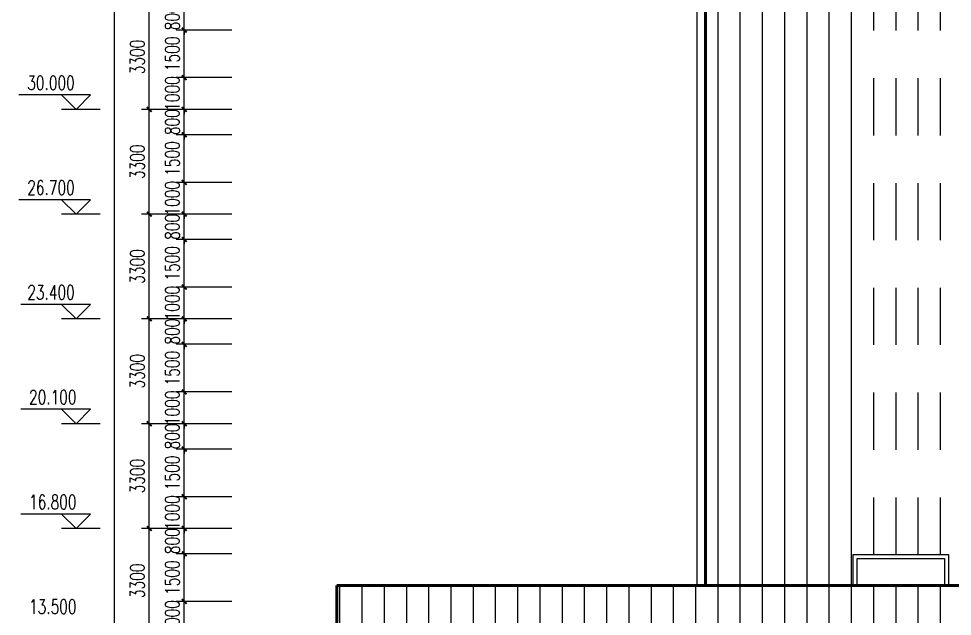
# Model space of a CAD drawing. Extents: x -71925 to 16924, y -5583 to 73800.
# Drawn here: x -71011 to -41627, y 14032 to 32857 of the extents above; entities that cross this region are included whole.
import ezdxf

# ---------------------------------------------------------------- set-up
doc = ezdxf.new("R2010")
doc.units = 0
doc.header["$LTSCALE"] = 1000
doc.header["$MEASUREMENT"] = 0
for name, color, linetype in [('3T_GLASS', 5, 'Continuous'), ('DIM_ELEV', 3, 'Continuous'), ('E_CURTWALL', 71, 'Continuous'), ('E_LINE', 7, 'Continuous'), ('E_WINDOW', 4, 'Continuous'), ('PUB_DIM', 3, 'Continuous'), ('PUB_TEXT', 7, 'Continuous')]:
    doc.layers.add(name, color=color, linetype=linetype)
doc.layers.add('outline', color=10, linetype='Continuous', lineweight=50)
doc.styles.add('_TCH_DIM', font='SIMPLEX', dxfattribs={"bigfont": 'GBCBIG'})
doc.styles.add('_TCH_DIM_T3', font='SIMPLEX', dxfattribs={"width": 0.705882, "bigfont": 'GBCBIG'})
doc.dimstyles.new('_TCH_ARCH&&100', dxfattribs={"dimtxt": 297.5, "dimasz": 100, "dimexe": 250, "dimexo": 300, "dimgap": 126.25, "dimtad": 1, "dimdec": 0, "dimzin": 0, "dimdsep": 46, "dimtxsty": '_TCH_DIM_T3', "dimblk": 'ARCHTICK', "dimcen": 0.09, "dimclrt": 7, "dimazin": 2, "dimtfac": 1, "dimtdec": 0, "dimtix": 1, "dimtmove": 2, "dimatfit": 3, "dimfxl": 1, "dimtolj": 1, "dimtzin": 0, "dimarcsym": 0})
pattern_1 = [(90, (0, 0), (-700, 4e-14), [])]

# ---------------------------------------------------------------- blocks, each defined once
blk = doc.blocks.new('_ArchTick')
at = {"color": 0, "linetype": 'ByBlock', "const_width": 0.4}
blk.add_lwpolyline([(-0.5, -0.5), (0.5, 0.5)], dxfattribs=at)
blk = doc.blocks.new('*D35')
at = {"layer": 'Defpoints', "color": 0, "transparency": 16777216}
for p in [(-65800, 14500), (-64000, 14500), (-64000, 13500)]:
    blk.add_point(p, dxfattribs=at)
at = {"layer": 'PUB_DIM', "color": 0, "lineweight": -2, "transparency": 16777216}
for p, q in [((-64300, 14500), (-66050, 14500)), ((-65800, 14500), (-65800, 14650)), ((-65800, 13500), (-65800, 14500)), ((-64300, 13500), (-66050, 13500)), ((-65800, 13500), (-65800, 13350))]:
    blk.add_line(p, q, dxfattribs=at)
at = {"layer": 'PUB_DIM', "color": 0, "lineweight": -2, "transparency": 16777216, "xscale": 150, "yscale": 150, "zscale": 150}
for p, rotation in [((-65800, 14500), 270), ((-65800, 13500), 90)]:
    blk.add_blockref('_ArchTick', p, dxfattribs=dict(at, rotation=rotation))
at = {"layer": 'PUB_DIM', "color": 7, "transparency": 16777216, "insert": (-66175, 14000), "char_height": 450, "attachment_point": 5, "rotation": 90, "style": '_TCH_DIM_T3'}
blk.add_mtext('\\A1;1000', dxfattribs=at)
blk = doc.blocks.new('*D36')
at = {"layer": 'Defpoints', "color": 0, "transparency": 16777216}
for p in [(-65800, 16000), (-64000, 16000), (-64000, 14500)]:
    blk.add_point(p, dxfattribs=at)
at = {"layer": 'PUB_DIM', "color": 0, "lineweight": -2, "transparency": 16777216}
for p, q in [((-64300, 16000), (-66050, 16000)), ((-65800, 14500), (-65800, 16000)), ((-64300, 14500), (-66050, 14500))]:
    blk.add_line(p, q, dxfattribs=at)
at = {"layer": 'PUB_DIM', "color": 0, "lineweight": -2, "transparency": 16777216, "xscale": 150, "yscale": 150, "zscale": 150}
for p, rotation in [((-65800, 16000), 90), ((-65800, 14500), 270)]:
    blk.add_blockref('_ArchTick', p, dxfattribs=dict(at, rotation=rotation))
at = {"layer": 'PUB_DIM', "color": 7, "transparency": 16777216, "insert": (-66175, 15250), "char_height": 450, "attachment_point": 5, "rotation": 90, "style": '_TCH_DIM_T3'}
blk.add_mtext('\\A1;1500', dxfattribs=at)
blk = doc.blocks.new('*D37')
at = {"layer": 'Defpoints', "color": 0, "transparency": 16777216}
for p in [(-65800, 16800), (-64000, 16800), (-64000, 16000)]:
    blk.add_point(p, dxfattribs=at)
at = {"layer": 'PUB_DIM', "color": 0, "lineweight": -2, "transparency": 16777216}
for p, q in [((-64300, 16800), (-66050, 16800)), ((-65800, 16800), (-65800, 16950)), ((-65800, 16000), (-65800, 16800)), ((-64300, 16000), (-66050, 16000)), ((-65800, 16000), (-65800, 15850))]:
    blk.add_line(p, q, dxfattribs=at)
at = {"layer": 'PUB_DIM', "color": 0, "lineweight": -2, "transparency": 16777216, "xscale": 150, "yscale": 150, "zscale": 150}
for p, rotation in [((-65800, 16800), 270), ((-65800, 16000), 90)]:
    blk.add_blockref('_ArchTick', p, dxfattribs=dict(at, rotation=rotation))
at = {"layer": 'PUB_DIM', "color": 7, "transparency": 16777216, "insert": (-66175, 16400), "char_height": 450, "attachment_point": 5, "rotation": 90, "style": '_TCH_DIM_T3'}
blk.add_mtext('\\A1;800', dxfattribs=at)
blk = doc.blocks.new('*D38')
at = {"layer": 'Defpoints', "color": 0, "transparency": 16777216}
for p in [(-65800, 17800), (-64000, 17800), (-64000, 16800)]:
    blk.add_point(p, dxfattribs=at)
at = {"layer": 'PUB_DIM', "color": 0, "lineweight": -2, "transparency": 16777216}
for p, q in [((-65800, 17800), (-65800, 17950)), ((-64300, 17800), (-66050, 17800)), ((-65800, 16800), (-65800, 17800)), ((-64300, 16800), (-66050, 16800)), ((-65800, 16800), (-65800, 16650))]:
    blk.add_line(p, q, dxfattribs=at)
at = {"layer": 'PUB_DIM', "color": 0, "lineweight": -2, "transparency": 16777216, "xscale": 150, "yscale": 150, "zscale": 150}
for p, rotation in [((-65800, 17800), 270), ((-65800, 16800), 90)]:
    blk.add_blockref('_ArchTick', p, dxfattribs=dict(at, rotation=rotation))
at = {"layer": 'PUB_DIM', "color": 7, "transparency": 16777216, "insert": (-66175, 17300), "char_height": 450, "attachment_point": 5, "rotation": 90, "style": '_TCH_DIM_T3'}
blk.add_mtext('\\A1;1000', dxfattribs=at)
blk = doc.blocks.new('*D39')
at = {"layer": 'Defpoints', "color": 0, "transparency": 16777216}
for p in [(-65800, 19300), (-64000, 19300), (-64000, 17800)]:
    blk.add_point(p, dxfattribs=at)
at = {"layer": 'PUB_DIM', "color": 0, "lineweight": -2, "transparency": 16777216}
for p, q in [((-64300, 19300), (-66050, 19300)), ((-65800, 17800), (-65800, 19300)), ((-64300, 17800), (-66050, 17800))]:
    blk.add_line(p, q, dxfattribs=at)
at = {"layer": 'PUB_DIM', "color": 0, "lineweight": -2, "transparency": 16777216, "xscale": 150, "yscale": 150, "zscale": 150}
for p, rotation in [((-65800, 19300), 90), ((-65800, 17800), 270)]:
    blk.add_blockref('_ArchTick', p, dxfattribs=dict(at, rotation=rotation))
at = {"layer": 'PUB_DIM', "color": 7, "transparency": 16777216, "insert": (-66175, 18550), "char_height": 450, "attachment_point": 5, "rotation": 90, "style": '_TCH_DIM_T3'}
blk.add_mtext('\\A1;1500', dxfattribs=at)
blk = doc.blocks.new('*D40')
at = {"layer": 'Defpoints', "color": 0, "transparency": 16777216}
for p in [(-65800, 20100), (-64000, 20100), (-64000, 19300)]:
    blk.add_point(p, dxfattribs=at)
at = {"layer": 'PUB_DIM', "color": 0, "lineweight": -2, "transparency": 16777216}
for p, q in [((-64300, 20100), (-66050, 20100)), ((-65800, 20100), (-65800, 20250)), ((-65800, 19300), (-65800, 20100)), ((-64300, 19300), (-66050, 19300)), ((-65800, 19300), (-65800, 19150))]:
    blk.add_line(p, q, dxfattribs=at)
at = {"layer": 'PUB_DIM', "color": 0, "lineweight": -2, "transparency": 16777216, "xscale": 150, "yscale": 150, "zscale": 150}
for p, rotation in [((-65800, 20100), 270), ((-65800, 19300), 90)]:
    blk.add_blockref('_ArchTick', p, dxfattribs=dict(at, rotation=rotation))
at = {"layer": 'PUB_DIM', "color": 7, "transparency": 16777216, "insert": (-66175, 19700), "char_height": 450, "attachment_point": 5, "rotation": 90, "style": '_TCH_DIM_T3'}
blk.add_mtext('\\A1;800', dxfattribs=at)
blk = doc.blocks.new('*D41')
at = {"layer": 'Defpoints', "color": 0, "transparency": 16777216}
for p in [(-65800, 21100), (-64000, 21100), (-64000, 20100)]:
    blk.add_point(p, dxfattribs=at)
at = {"layer": 'PUB_DIM', "color": 0, "lineweight": -2, "transparency": 16777216}
for p, q in [((-65800, 21100), (-65800, 21250)), ((-64300, 21100), (-66050, 21100)), ((-65800, 20100), (-65800, 21100)), ((-64300, 20100), (-66050, 20100)), ((-65800, 20100), (-65800, 19950))]:
    blk.add_line(p, q, dxfattribs=at)
at = {"layer": 'PUB_DIM', "color": 0, "lineweight": -2, "transparency": 16777216, "xscale": 150, "yscale": 150, "zscale": 150}
for p, rotation in [((-65800, 21100), 270), ((-65800, 20100), 90)]:
    blk.add_blockref('_ArchTick', p, dxfattribs=dict(at, rotation=rotation))
at = {"layer": 'PUB_DIM', "color": 7, "transparency": 16777216, "insert": (-66175, 20600), "char_height": 450, "attachment_point": 5, "rotation": 90, "style": '_TCH_DIM_T3'}
blk.add_mtext('\\A1;1000', dxfattribs=at)
blk = doc.blocks.new('*D42')
at = {"layer": 'Defpoints', "color": 0, "transparency": 16777216}
for p in [(-65800, 22600), (-64000, 22600), (-64000, 21100)]:
    blk.add_point(p, dxfattribs=at)
at = {"layer": 'PUB_DIM', "color": 0, "lineweight": -2, "transparency": 16777216}
for p, q in [((-64300, 22600), (-66050, 22600)), ((-65800, 21100), (-65800, 22600)), ((-64300, 21100), (-66050, 21100))]:
    blk.add_line(p, q, dxfattribs=at)
at = {"layer": 'PUB_DIM', "color": 0, "lineweight": -2, "transparency": 16777216, "xscale": 150, "yscale": 150, "zscale": 150}
for p, rotation in [((-65800, 22600), 90), ((-65800, 21100), 270)]:
    blk.add_blockref('_ArchTick', p, dxfattribs=dict(at, rotation=rotation))
at = {"layer": 'PUB_DIM', "color": 7, "transparency": 16777216, "insert": (-66175, 21850), "char_height": 450, "attachment_point": 5, "rotation": 90, "style": '_TCH_DIM_T3'}
blk.add_mtext('\\A1;1500', dxfattribs=at)
blk = doc.blocks.new('*D43')
at = {"layer": 'Defpoints', "color": 0, "transparency": 16777216}
for p in [(-65800, 23400), (-64000, 23400), (-64000, 22600)]:
    blk.add_point(p, dxfattribs=at)
at = {"layer": 'PUB_DIM', "color": 0, "lineweight": -2, "transparency": 16777216}
for p, q in [((-65800, 23400), (-65800, 23550)), ((-64300, 23400), (-66050, 23400)), ((-65800, 22600), (-65800, 23400)), ((-64300, 22600), (-66050, 22600)), ((-65800, 22600), (-65800, 22450))]:
    blk.add_line(p, q, dxfattribs=at)
at = {"layer": 'PUB_DIM', "color": 0, "lineweight": -2, "transparency": 16777216, "xscale": 150, "yscale": 150, "zscale": 150}
for p, rotation in [((-65800, 23400), 270), ((-65800, 22600), 90)]:
    blk.add_blockref('_ArchTick', p, dxfattribs=dict(at, rotation=rotation))
at = {"layer": 'PUB_DIM', "color": 7, "transparency": 16777216, "insert": (-66175, 23000), "char_height": 450, "attachment_point": 5, "rotation": 90, "style": '_TCH_DIM_T3'}
blk.add_mtext('\\A1;800', dxfattribs=at)
blk = doc.blocks.new('*D44')
at = {"layer": 'Defpoints', "color": 0, "transparency": 16777216}
for p in [(-65800, 24400), (-64000, 24400), (-64000, 23400)]:
    blk.add_point(p, dxfattribs=at)
at = {"layer": 'PUB_DIM', "color": 0, "lineweight": -2, "transparency": 16777216}
for p, q in [((-64300, 24400), (-66050, 24400)), ((-65800, 24400), (-65800, 24550)), ((-65800, 23400), (-65800, 24400)), ((-64300, 23400), (-66050, 23400)), ((-65800, 23400), (-65800, 23250))]:
    blk.add_line(p, q, dxfattribs=at)
at = {"layer": 'PUB_DIM', "color": 0, "lineweight": -2, "transparency": 16777216, "xscale": 150, "yscale": 150, "zscale": 150}
for p, rotation in [((-65800, 24400), 270), ((-65800, 23400), 90)]:
    blk.add_blockref('_ArchTick', p, dxfattribs=dict(at, rotation=rotation))
at = {"layer": 'PUB_DIM', "color": 7, "transparency": 16777216, "insert": (-66175, 23900), "char_height": 450, "attachment_point": 5, "rotation": 90, "style": '_TCH_DIM_T3'}
blk.add_mtext('\\A1;1000', dxfattribs=at)
blk = doc.blocks.new('*D45')
at = {"layer": 'Defpoints', "color": 0, "transparency": 16777216}
for p in [(-65800, 25900), (-64000, 25900), (-64000, 24400)]:
    blk.add_point(p, dxfattribs=at)
at = {"layer": 'PUB_DIM', "color": 0, "lineweight": -2, "transparency": 16777216}
for p, q in [((-64300, 25900), (-66050, 25900)), ((-65800, 24400), (-65800, 25900)), ((-64300, 24400), (-66050, 24400))]:
    blk.add_line(p, q, dxfattribs=at)
at = {"layer": 'PUB_DIM', "color": 0, "lineweight": -2, "transparency": 16777216, "xscale": 150, "yscale": 150, "zscale": 150}
for p, rotation in [((-65800, 25900), 90), ((-65800, 24400), 270)]:
    blk.add_blockref('_ArchTick', p, dxfattribs=dict(at, rotation=rotation))
at = {"layer": 'PUB_DIM', "color": 7, "transparency": 16777216, "insert": (-66175, 25150), "char_height": 450, "attachment_point": 5, "rotation": 90, "style": '_TCH_DIM_T3'}
blk.add_mtext('\\A1;1500', dxfattribs=at)
blk = doc.blocks.new('*D46')
at = {"layer": 'Defpoints', "color": 0, "transparency": 16777216}
for p in [(-65800, 26700), (-64000, 26700), (-64000, 25900)]:
    blk.add_point(p, dxfattribs=at)
at = {"layer": 'PUB_DIM', "color": 0, "lineweight": -2, "transparency": 16777216}
for p, q in [((-65800, 26700), (-65800, 26850)), ((-64300, 26700), (-66050, 26700)), ((-65800, 25900), (-65800, 26700)), ((-64300, 25900), (-66050, 25900)), ((-65800, 25900), (-65800, 25750))]:
    blk.add_line(p, q, dxfattribs=at)
at = {"layer": 'PUB_DIM', "color": 0, "lineweight": -2, "transparency": 16777216, "xscale": 150, "yscale": 150, "zscale": 150}
for p, rotation in [((-65800, 26700), 270), ((-65800, 25900), 90)]:
    blk.add_blockref('_ArchTick', p, dxfattribs=dict(at, rotation=rotation))
at = {"layer": 'PUB_DIM', "color": 7, "transparency": 16777216, "insert": (-66175, 26300), "char_height": 450, "attachment_point": 5, "rotation": 90, "style": '_TCH_DIM_T3'}
blk.add_mtext('\\A1;800', dxfattribs=at)
blk = doc.blocks.new('*D47')
at = {"layer": 'Defpoints', "color": 0, "transparency": 16777216}
for p in [(-65800, 27700), (-64000, 27700), (-64000, 26700)]:
    blk.add_point(p, dxfattribs=at)
at = {"layer": 'PUB_DIM', "color": 0, "lineweight": -2, "transparency": 16777216}
for p, q in [((-64300, 27700), (-66050, 27700)), ((-65800, 27700), (-65800, 27850)), ((-65800, 26700), (-65800, 27700)), ((-64300, 26700), (-66050, 26700)), ((-65800, 26700), (-65800, 26550))]:
    blk.add_line(p, q, dxfattribs=at)
at = {"layer": 'PUB_DIM', "color": 0, "lineweight": -2, "transparency": 16777216, "xscale": 150, "yscale": 150, "zscale": 150}
for p, rotation in [((-65800, 27700), 270), ((-65800, 26700), 90)]:
    blk.add_blockref('_ArchTick', p, dxfattribs=dict(at, rotation=rotation))
at = {"layer": 'PUB_DIM', "color": 7, "transparency": 16777216, "insert": (-66175, 27200), "char_height": 450, "attachment_point": 5, "rotation": 90, "style": '_TCH_DIM_T3'}
blk.add_mtext('\\A1;1000', dxfattribs=at)
blk = doc.blocks.new('*D48')
at = {"layer": 'Defpoints', "color": 0, "transparency": 16777216}
for p in [(-65800, 29200), (-64000, 29200), (-64000, 27700)]:
    blk.add_point(p, dxfattribs=at)
at = {"layer": 'PUB_DIM', "color": 0, "lineweight": -2, "transparency": 16777216}
for p, q in [((-64300, 29200), (-66050, 29200)), ((-65800, 27700), (-65800, 29200)), ((-64300, 27700), (-66050, 27700))]:
    blk.add_line(p, q, dxfattribs=at)
at = {"layer": 'PUB_DIM', "color": 0, "lineweight": -2, "transparency": 16777216, "xscale": 150, "yscale": 150, "zscale": 150}
for p, rotation in [((-65800, 29200), 90), ((-65800, 27700), 270)]:
    blk.add_blockref('_ArchTick', p, dxfattribs=dict(at, rotation=rotation))
at = {"layer": 'PUB_DIM', "color": 7, "transparency": 16777216, "insert": (-66175, 28450), "char_height": 450, "attachment_point": 5, "rotation": 90, "style": '_TCH_DIM_T3'}
blk.add_mtext('\\A1;1500', dxfattribs=at)
blk = doc.blocks.new('*D49')
at = {"layer": 'Defpoints', "color": 0, "transparency": 16777216}
for p in [(-65800, 30000), (-64000, 30000), (-64000, 29200)]:
    blk.add_point(p, dxfattribs=at)
at = {"layer": 'PUB_DIM', "color": 0, "lineweight": -2, "transparency": 16777216}
for p, q in [((-64300, 30000), (-66050, 30000)), ((-65800, 30000), (-65800, 30150)), ((-65800, 29200), (-65800, 30000)), ((-64300, 29200), (-66050, 29200)), ((-65800, 29200), (-65800, 29050))]:
    blk.add_line(p, q, dxfattribs=at)
at = {"layer": 'PUB_DIM', "color": 0, "lineweight": -2, "transparency": 16777216, "xscale": 150, "yscale": 150, "zscale": 150}
for p, rotation in [((-65800, 30000), 270), ((-65800, 29200), 90)]:
    blk.add_blockref('_ArchTick', p, dxfattribs=dict(at, rotation=rotation))
at = {"layer": 'PUB_DIM', "color": 7, "transparency": 16777216, "insert": (-66175, 29600), "char_height": 450, "attachment_point": 5, "rotation": 90, "style": '_TCH_DIM_T3'}
blk.add_mtext('\\A1;800', dxfattribs=at)
blk = doc.blocks.new('*D50')
at = {"layer": 'Defpoints', "color": 0, "transparency": 16777216}
for p in [(-65800, 31000), (-64000, 31000), (-64000, 30000)]:
    blk.add_point(p, dxfattribs=at)
at = {"layer": 'PUB_DIM', "color": 0, "lineweight": -2, "transparency": 16777216}
for p, q in [((-65800, 31000), (-65800, 31150)), ((-64300, 31000), (-66050, 31000)), ((-65800, 30000), (-65800, 31000)), ((-64300, 30000), (-66050, 30000)), ((-65800, 30000), (-65800, 29850))]:
    blk.add_line(p, q, dxfattribs=at)
at = {"layer": 'PUB_DIM', "color": 0, "lineweight": -2, "transparency": 16777216, "xscale": 150, "yscale": 150, "zscale": 150}
for p, rotation in [((-65800, 31000), 270), ((-65800, 30000), 90)]:
    blk.add_blockref('_ArchTick', p, dxfattribs=dict(at, rotation=rotation))
at = {"layer": 'PUB_DIM', "color": 7, "transparency": 16777216, "insert": (-66175, 30500), "char_height": 450, "attachment_point": 5, "rotation": 90, "style": '_TCH_DIM_T3'}
blk.add_mtext('\\A1;1000', dxfattribs=at)
blk = doc.blocks.new('*D51')
at = {"layer": 'Defpoints', "color": 0, "transparency": 16777216}
for p in [(-65800, 32500), (-64000, 32500), (-64000, 31000)]:
    blk.add_point(p, dxfattribs=at)
at = {"layer": 'PUB_DIM', "color": 0, "lineweight": -2, "transparency": 16777216}
for p, q in [((-64300, 32500), (-66050, 32500)), ((-65800, 31000), (-65800, 32500)), ((-64300, 31000), (-66050, 31000))]:
    blk.add_line(p, q, dxfattribs=at)
at = {"layer": 'PUB_DIM', "color": 0, "lineweight": -2, "transparency": 16777216, "xscale": 150, "yscale": 150, "zscale": 150}
for p, rotation in [((-65800, 32500), 90), ((-65800, 31000), 270)]:
    blk.add_blockref('_ArchTick', p, dxfattribs=dict(at, rotation=rotation))
at = {"layer": 'PUB_DIM', "color": 7, "transparency": 16777216, "insert": (-66175, 31750), "char_height": 450, "attachment_point": 5, "rotation": 90, "style": '_TCH_DIM_T3'}
blk.add_mtext('\\A1;1500', dxfattribs=at)
blk = doc.blocks.new('*D52')
at = {"layer": 'Defpoints', "color": 0, "transparency": 16777216}
for p in [(-65800, 33300), (-64000, 33300), (-64000, 32500)]:
    blk.add_point(p, dxfattribs=at)
at = {"layer": 'PUB_DIM', "color": 0, "lineweight": -2, "transparency": 16777216}
for p, q in [((-64300, 33300), (-66050, 33300)), ((-65800, 33300), (-65800, 33450)), ((-65800, 32500), (-65800, 33300)), ((-64300, 32500), (-66050, 32500)), ((-65800, 32500), (-65800, 32350))]:
    blk.add_line(p, q, dxfattribs=at)
at = {"layer": 'PUB_DIM', "color": 0, "lineweight": -2, "transparency": 16777216, "xscale": 150, "yscale": 150, "zscale": 150}
for p, rotation in [((-65800, 33300), 270), ((-65800, 32500), 90)]:
    blk.add_blockref('_ArchTick', p, dxfattribs=dict(at, rotation=rotation))
at = {"layer": 'PUB_DIM', "color": 7, "transparency": 16777216, "insert": (-66175, 32900), "char_height": 450, "attachment_point": 5, "rotation": 90, "style": '_TCH_DIM_T3'}
blk.add_mtext('\\A1;800', dxfattribs=at)
blk = doc.blocks.new('*D93')
at = {"layer": 'Defpoints', "color": 0, "transparency": 16777216}
for p in [(-66900, 33300), (-64400, 33300), (-64400, 30000)]:
    blk.add_point(p, dxfattribs=at)
at = {"layer": 'PUB_DIM', "color": 0, "lineweight": -2, "transparency": 16777216}
for p, q in [((-64700, 33300), (-67150, 33300)), ((-66900, 30000), (-66900, 33300)), ((-64700, 30000), (-67150, 30000))]:
    blk.add_line(p, q, dxfattribs=at)
at = {"layer": 'PUB_DIM', "color": 0, "lineweight": -2, "transparency": 16777216, "xscale": 150, "yscale": 150, "zscale": 150}
for p, rotation in [((-66900, 33300), 90), ((-66900, 30000), 270)]:
    blk.add_blockref('_ArchTick', p, dxfattribs=dict(at, rotation=rotation))
at = {"layer": 'PUB_DIM', "color": 7, "transparency": 16777216, "insert": (-67275, 31650), "char_height": 450, "attachment_point": 5, "rotation": 90, "style": '_TCH_DIM_T3'}
blk.add_mtext('\\A1;3300', dxfattribs=at)
blk = doc.blocks.new('*D94')
at = {"layer": 'Defpoints', "color": 0, "transparency": 16777216}
for p in [(-66900, 30000), (-64400, 30000), (-64400, 26700)]:
    blk.add_point(p, dxfattribs=at)
at = {"layer": 'PUB_DIM', "color": 0, "lineweight": -2, "transparency": 16777216}
for p, q in [((-64700, 30000), (-67150, 30000)), ((-66900, 26700), (-66900, 30000)), ((-64700, 26700), (-67150, 26700))]:
    blk.add_line(p, q, dxfattribs=at)
at = {"layer": 'PUB_DIM', "color": 0, "lineweight": -2, "transparency": 16777216, "xscale": 150, "yscale": 150, "zscale": 150}
for p, rotation in [((-66900, 30000), 90), ((-66900, 26700), 270)]:
    blk.add_blockref('_ArchTick', p, dxfattribs=dict(at, rotation=rotation))
at = {"layer": 'PUB_DIM', "color": 7, "transparency": 16777216, "insert": (-67275, 28350), "char_height": 450, "attachment_point": 5, "rotation": 90, "style": '_TCH_DIM_T3'}
blk.add_mtext('\\A1;3300', dxfattribs=at)
blk = doc.blocks.new('*D95')
at = {"layer": 'Defpoints', "color": 0, "transparency": 16777216}
for p in [(-66900, 26700), (-64400, 26700), (-64400, 23400)]:
    blk.add_point(p, dxfattribs=at)
at = {"layer": 'PUB_DIM', "color": 0, "lineweight": -2, "transparency": 16777216}
for p, q in [((-64700, 26700), (-67150, 26700)), ((-66900, 23400), (-66900, 26700)), ((-64700, 23400), (-67150, 23400))]:
    blk.add_line(p, q, dxfattribs=at)
at = {"layer": 'PUB_DIM', "color": 0, "lineweight": -2, "transparency": 16777216, "xscale": 150, "yscale": 150, "zscale": 150}
for p, rotation in [((-66900, 26700), 90), ((-66900, 23400), 270)]:
    blk.add_blockref('_ArchTick', p, dxfattribs=dict(at, rotation=rotation))
at = {"layer": 'PUB_DIM', "color": 7, "transparency": 16777216, "insert": (-67275, 25050), "char_height": 450, "attachment_point": 5, "rotation": 90, "style": '_TCH_DIM_T3'}
blk.add_mtext('\\A1;3300', dxfattribs=at)
blk = doc.blocks.new('*D96')
at = {"layer": 'Defpoints', "color": 0, "transparency": 16777216}
for p in [(-66900, 23400), (-64400, 23400), (-64400, 20100)]:
    blk.add_point(p, dxfattribs=at)
at = {"layer": 'PUB_DIM', "color": 0, "lineweight": -2, "transparency": 16777216}
for p, q in [((-64700, 23400), (-67150, 23400)), ((-66900, 20100), (-66900, 23400)), ((-64700, 20100), (-67150, 20100))]:
    blk.add_line(p, q, dxfattribs=at)
at = {"layer": 'PUB_DIM', "color": 0, "lineweight": -2, "transparency": 16777216, "xscale": 150, "yscale": 150, "zscale": 150}
for p, rotation in [((-66900, 23400), 90), ((-66900, 20100), 270)]:
    blk.add_blockref('_ArchTick', p, dxfattribs=dict(at, rotation=rotation))
at = {"layer": 'PUB_DIM', "color": 7, "transparency": 16777216, "insert": (-67275, 21750), "char_height": 450, "attachment_point": 5, "rotation": 90, "style": '_TCH_DIM_T3'}
blk.add_mtext('\\A1;3300', dxfattribs=at)
blk = doc.blocks.new('*D97')
at = {"layer": 'Defpoints', "color": 0, "transparency": 16777216}
for p in [(-66900, 20100), (-64400, 20100), (-64400, 16800)]:
    blk.add_point(p, dxfattribs=at)
at = {"layer": 'PUB_DIM', "color": 0, "lineweight": -2, "transparency": 16777216}
for p, q in [((-64700, 20100), (-67150, 20100)), ((-66900, 16800), (-66900, 20100)), ((-64700, 16800), (-67150, 16800))]:
    blk.add_line(p, q, dxfattribs=at)
at = {"layer": 'PUB_DIM', "color": 0, "lineweight": -2, "transparency": 16777216, "xscale": 150, "yscale": 150, "zscale": 150}
for p, rotation in [((-66900, 20100), 90), ((-66900, 16800), 270)]:
    blk.add_blockref('_ArchTick', p, dxfattribs=dict(at, rotation=rotation))
at = {"layer": 'PUB_DIM', "color": 7, "transparency": 16777216, "insert": (-67275, 18450), "char_height": 450, "attachment_point": 5, "rotation": 90, "style": '_TCH_DIM_T3'}
blk.add_mtext('\\A1;3300', dxfattribs=at)
blk = doc.blocks.new('*D98')
at = {"layer": 'Defpoints', "color": 0, "transparency": 16777216}
for p in [(-66900, 16800), (-64400, 16800), (-64400, 13500)]:
    blk.add_point(p, dxfattribs=at)
at = {"layer": 'PUB_DIM', "color": 0, "lineweight": -2, "transparency": 16777216}
for p, q in [((-64700, 16800), (-67150, 16800)), ((-66900, 13500), (-66900, 16800)), ((-64700, 13500), (-67150, 13500))]:
    blk.add_line(p, q, dxfattribs=at)
at = {"layer": 'PUB_DIM', "color": 0, "lineweight": -2, "transparency": 16777216, "xscale": 150, "yscale": 150, "zscale": 150}
for p, rotation in [((-66900, 16800), 90), ((-66900, 13500), 270)]:
    blk.add_blockref('_ArchTick', p, dxfattribs=dict(at, rotation=rotation))
at = {"layer": 'PUB_DIM', "color": 7, "transparency": 16777216, "insert": (-67275, 15150), "char_height": 450, "attachment_point": 5, "rotation": 90, "style": '_TCH_DIM_T3'}
blk.add_mtext('\\A1;3300', dxfattribs=at)
blk = doc.blocks.new('*D103')
at = {"layer": 'Defpoints', "color": 0, "transparency": 16777216}
for p in [(-68000, 70800), (-64800, 70800), (-64800, -450)]:
    blk.add_point(p, dxfattribs=at)
at = {"layer": 'PUB_DIM', "color": 0, "lineweight": -2, "transparency": 16777216}
for p, q in [((-65100, 70800), (-68250, 70800)), ((-68000, -450), (-68000, 70800)), ((-65100, -450), (-68250, -450))]:
    blk.add_line(p, q, dxfattribs=at)
at = {"layer": 'PUB_DIM', "color": 0, "lineweight": -2, "transparency": 16777216, "xscale": 150, "yscale": 150, "zscale": 150}
for p, rotation in [((-68000, 70800), 90), ((-68000, -450), 270)]:
    blk.add_blockref('_ArchTick', p, dxfattribs=dict(at, rotation=rotation))
at = {"layer": 'PUB_DIM', "color": 7, "transparency": 16777216, "insert": (-68375, 35175), "char_height": 450, "attachment_point": 5, "rotation": 90, "style": '_TCH_DIM_T3'}
blk.add_mtext('\\A1;71250', dxfattribs=at)

msp = doc.modelspace()

# ---------------------------------------------------------------- hatches: boundary and pattern name
at = {"layer": '3T_GLASS'}
h = msp.add_hatch(dxfattribs=at)
h.set_pattern_fill('饰面砖', color=256, scale=350)
h.set_pattern_definition(pattern_1)
h.paths.add_polyline_path([(-40985.1, 67800), (-49400, 67800), (-49400, 15000), (-44750, 15000), (-44750, 15980), (-41750, 15980), (-41750, 15000), (-40985.1, 15000)])
h.paths.add_polyline_path([(-44750, 52280), (-41750, 52280), (-41750, 50780), (-44750, 50780)], flags=16)
h.paths.add_polyline_path([(-44750, 54080), (-44750, 55580), (-41750, 55580), (-41750, 54080)], flags=16)
h.paths.add_polyline_path([(-44625, 52155), (-41875, 52155), (-41875, 50905), (-44625, 50905)], flags=0)
h.paths.add_polyline_path([(-44625, 54205), (-44625, 55455), (-41875, 55455), (-41875, 54205)], flags=0)
h.paths.add_polyline_path([(-44750, 48980), (-41750, 48980), (-41750, 47480), (-44750, 47480)], flags=16)
h.paths.add_polyline_path([(-44625, 48855), (-41875, 48855), (-41875, 47605), (-44625, 47605)], flags=0)
h.paths.add_polyline_path([(-44750, 57380), (-44750, 58880), (-41750, 58880), (-41750, 57380)], flags=16)
h.paths.add_polyline_path([(-44625, 57505), (-44625, 58755), (-41875, 58755), (-41875, 57505)], flags=0)
h.paths.add_polyline_path([(-44750, 45680), (-41750, 45680), (-41750, 44180), (-44750, 44180)], flags=16)
h.paths.add_polyline_path([(-44625, 45555), (-41875, 45555), (-41875, 44305), (-44625, 44305)], flags=0)
h.paths.add_polyline_path([(-44750, 60680), (-44750, 62180), (-41750, 62180), (-41750, 60680)], flags=16)
h.paths.add_polyline_path([(-44625, 60805), (-44625, 62055), (-41875, 62055), (-41875, 60805)], flags=0)
h.paths.add_polyline_path([(-44750, 42380), (-41750, 42380), (-41750, 40880), (-44750, 40880)], flags=16)
h.paths.add_polyline_path([(-44625, 42255), (-41875, 42255), (-41875, 41005), (-44625, 41005)], flags=0)
h.paths.add_polyline_path([(-44750, 63980), (-44750, 65480), (-41750, 65480), (-41750, 63980)], flags=16)
h.paths.add_polyline_path([(-44625, 64105), (-44625, 65355), (-41875, 65355), (-41875, 64105)], flags=0)
h.paths.add_polyline_path([(-44750, 39080), (-41750, 39080), (-41750, 37580), (-44750, 37580)], flags=16)
h.paths.add_polyline_path([(-44625, 38955), (-41875, 38955), (-41875, 37705), (-44625, 37705)], flags=0)
h.paths.add_polyline_path([(-44750, 35780), (-41750, 35780), (-41750, 34280), (-44750, 34280)], flags=16)
h.paths.add_polyline_path([(-44625, 35655), (-41875, 35655), (-41875, 34405), (-44625, 34405)], flags=0)
h.paths.add_polyline_path([(-44750, 32480), (-41750, 32480), (-41750, 30980), (-44750, 30980)], flags=16)
h.paths.add_polyline_path([(-44625, 32355), (-41875, 32355), (-41875, 31105), (-44625, 31105)], flags=0)
h.paths.add_polyline_path([(-44750, 29180), (-41750, 29180), (-41750, 27680), (-44750, 27680)], flags=16)
h.paths.add_polyline_path([(-44625, 29055), (-41875, 29055), (-41875, 27805), (-44625, 27805)], flags=0)
h.paths.add_polyline_path([(-44750, 25880), (-41750, 25880), (-41750, 24380), (-44750, 24380)], flags=16)
h.paths.add_polyline_path([(-44625, 25755), (-41875, 25755), (-41875, 24505), (-44625, 24505)], flags=0)
h.paths.add_polyline_path([(-44750, 22580), (-41750, 22580), (-41750, 21080), (-44750, 21080)], flags=16)
h.paths.add_polyline_path([(-44625, 22455), (-41875, 22455), (-41875, 21205), (-44625, 21205)], flags=0)
h.paths.add_polyline_path([(-44750, 19280), (-41750, 19280), (-41750, 17780), (-44750, 17780)], flags=16)
h.paths.add_polyline_path([(-44625, 19155), (-41875, 19155), (-41875, 17905), (-44625, 17905)], flags=0)
h = msp.add_hatch(dxfattribs=at)
h.set_pattern_fill('饰面砖', color=256, scale=350)
h.set_pattern_definition(pattern_1)
h.paths.add_polyline_path([(-25850, 2400), (-23450, 2400), (-23450, 0), (-20500, 0), (-20500, 2100), (-18700, 2100), (-18700, 0), (4300, 0), (4300, 2400), (5500, 2400), (5500, 0), (11700, 0), (11700, 4500), (11700, 15000), (370, 15000), (-61000, 15000), (-61000, 4500), (-61000, 0), (-54800, 0), (-54800, 2400), (-53600, 2400), (-53600, 0), (-25850, 0)])
h.paths.add_polyline_path([(-25350, 10000), (-25350, 11500), (-23850, 11500), (-23850, 10000)], flags=16)
h.paths.add_polyline_path([(-25350, 7000), (-23850, 7000), (-23850, 5500), (-25350, 5500)], flags=16)
h.paths.add_polyline_path([(-28500, 10000), (-30900, 10000), (-30900, 11500), (-28500, 11500)], flags=16)
h.paths.add_polyline_path([(-28540, 10016.7), (-30860, 10016.7), (-30860, 11483.3), (-28540, 11483.3)], flags=0)
h.paths.add_polyline_path([(-28500, 7000), (-28500, 5500), (-30900, 5500), (-30900, 7000)], flags=16)
h.paths.add_polyline_path([(-28540, 6983.3), (-28540, 5516.7), (-30860, 5516.7), (-30860, 6983.3)], flags=0)
h.paths.add_polyline_path([(-29650, 10033.2), (-29650, 11417.8), (-28640, 11417.8), (-28640, 10033.2)], flags=0)
h.paths.add_polyline_path([(-28640, 5533.2), (-29650, 5533.2), (-29650, 6917.8), (-28640, 6917.8)], flags=0)
h.paths.add_polyline_path([(-29750, 10083.3), (-30760, 10083.3), (-30760, 11416.7), (-29750, 11416.7)], flags=0)
h.paths.add_polyline_path([(-29750, 6916.7), (-29750, 5583.3), (-30760, 5583.3), (-30760, 6916.7)], flags=0)
h.paths.add_polyline_path([(-20800, 10000), (-20800, 11500), (-18400, 11500), (-18400, 10000)], flags=16)
h.paths.add_polyline_path([(-20800, 7000), (-18400, 7000), (-18400, 5500), (-20800, 5500)], flags=16)
h.paths.add_polyline_path([(-20760, 10016.7), (-20760, 11483.3), (-18440, 11483.3), (-18440, 10016.7)], flags=0)
h.paths.add_polyline_path([(-20760, 6983.3), (-18440, 6983.3), (-18440, 5516.7), (-20760, 5516.7)], flags=0)
h.paths.add_polyline_path([(-20658.7, 10033.2), (-20658.7, 10083.3), (-20660, 10083.3), (-20660, 11417.8), (-19650, 11417.8), (-19650, 10033.2)], flags=0)
h.paths.add_polyline_path([(-19650, 6917.8), (-19650, 5533.2), (-20658.7, 5533.2), (-20658.7, 5583.3), (-20660, 5583.3), (-20660, 6917.8)], flags=0)
h.paths.add_polyline_path([(-19550, 10083.3), (-19550, 11416.7), (-18540, 11416.7), (-18540, 10083.3)], flags=0)
h.paths.add_polyline_path([(-19550, 6916.7), (-18540, 6916.7), (-18540, 5583.3), (-19550, 5583.3)], flags=0)
h.paths.add_polyline_path([(-35500, 10000), (-37900, 10000), (-37900, 11500), (-35500, 11500)], flags=16)
h.paths.add_polyline_path([(-35547.9, 10033.4), (-37852.1, 10033.4), (-37852.1, 11466.6), (-35547.9, 11466.6)], flags=0)
h.paths.add_polyline_path([(-35500, 7000), (-35500, 5500), (-37900, 5500), (-37900, 7000)], flags=16)
h.paths.add_polyline_path([(-35547.9, 6966.6), (-35547.9, 5533.4), (-37852.1, 5533.4), (-37852.1, 6966.6)], flags=0)
h.paths.add_polyline_path([(-35548.2, 10500.4), (-36676, 10500.4), (-36676, 10033.8), (-36724, 10033.8), (-36724, 10500.4), (-37851.8, 10500.4), (-37851.8, 10517.1), (-36724, 10517.1), (-36724, 10995.9), (-37851.8, 10995.9), (-37851.8, 11012.6), (-36724, 11012.6), (-36724, 11466.4), (-36676, 11466.4), (-36676, 11012.6), (-35548.2, 11012.6), (-35548.2, 10995.9), (-36676, 10995.9), (-36676, 10517.1), (-35548.2, 10517.1)], flags=0)
h.paths.add_polyline_path([(-35548.2, 6512.6), (-35548.2, 6495.9), (-36676, 6495.9), (-36676, 6017.1), (-35548.2, 6017.1), (-35548.2, 6000.4), (-36676, 6000.4), (-36676, 5533.8), (-36724, 5533.8), (-36724, 6000.4), (-37851.8, 6000.4), (-37851.8, 6017.1), (-36724, 6017.1), (-36724, 6495.9), (-37851.8, 6495.9), (-37851.8, 6512.6), (-36724, 6512.6), (-36724, 6966.4), (-36676, 6966.4), (-36676, 6512.6)], flags=0)
h.paths.add_polyline_path([(-16300, 7300), (-15500, 7300), (-15500, 6500), (-16300, 6500)], flags=16)
h.paths.add_polyline_path([(-16246.7, 7246.7), (-15553.3, 7246.7), (-15553.3, 6553.3), (-16246.7, 6553.3)], flags=0)
h.paths.add_polyline_path([(-16300, 11000), (-16300, 11800), (-15500, 11800), (-15500, 11000)], flags=16)
h.paths.add_polyline_path([(-16246.7, 11053.3), (-16246.7, 11746.7), (-15553.3, 11746.7), (-15553.3, 11053.3)], flags=0)
h.paths.add_polyline_path([(-35500, 2500), (-35500, 1000), (-37900, 1000), (-37900, 2500)], flags=16)
h.paths.add_polyline_path([(-35547.9, 2466.6), (-35547.9, 1033.4), (-37852.1, 1033.4), (-37852.1, 2466.6)], flags=0)
h.paths.add_polyline_path([(-35548.2, 2012.6), (-35548.2, 1995.9), (-36676, 1995.9), (-36676, 1517.1), (-35548.2, 1517.1), (-35548.2, 1500.4), (-36676, 1500.4), (-36676, 1033.8), (-36724, 1033.8), (-36724, 1500.4), (-37851.8, 1500.4), (-37851.8, 1517.1), (-36724, 1517.1), (-36724, 1995.9), (-37851.8, 1995.9), (-37851.8, 2012.6), (-36724, 2012.6), (-36724, 2466.4), (-36676, 2466.4), (-36676, 2012.6)], flags=0)
h.paths.add_polyline_path([(-16300, 2800), (-15500, 2800), (-15500, 2000), (-16300, 2000)], flags=16)
h.paths.add_polyline_path([(-16246.7, 2746.7), (-15553.3, 2746.7), (-15553.3, 2053.3), (-16246.7, 2053.3)], flags=0)
h.paths.add_polyline_path([(-42100, 10000), (-44500, 10000), (-44500, 11500), (-42100, 11500)], flags=16)
h.paths.add_polyline_path([(-42147.9, 10033.4), (-44452.1, 10033.4), (-44452.1, 11466.6), (-42147.9, 11466.6)], flags=0)
h.paths.add_polyline_path([(-42100, 7000), (-42100, 5500), (-44500, 5500), (-44500, 7000)], flags=16)
h.paths.add_polyline_path([(-42147.9, 6966.6), (-42147.9, 5533.4), (-44452.1, 5533.4), (-44452.1, 6966.6)], flags=0)
h.paths.add_polyline_path([(-42148.2, 10500.4), (-43276, 10500.4), (-43276, 10033.8), (-43324, 10033.8), (-43324, 10500.4), (-44451.8, 10500.4), (-44451.8, 10517.1), (-43324, 10517.1), (-43324, 10995.9), (-44451.8, 10995.9), (-44451.8, 11012.6), (-43324, 11012.6), (-43324, 11466.4), (-43276, 11466.4), (-43276, 11012.6), (-42148.2, 11012.6), (-42148.2, 10995.9), (-43276, 10995.9), (-43276, 10517.1), (-42148.2, 10517.1)], flags=0)
h.paths.add_polyline_path([(-42148.2, 6512.6), (-42148.2, 6495.9), (-43276, 6495.9), (-43276, 6017.1), (-42148.2, 6017.1), (-42148.2, 6000.4), (-43276, 6000.4), (-43276, 5533.8), (-43324, 5533.8), (-43324, 6000.4), (-44451.8, 6000.4), (-44451.8, 6017.1), (-43324, 6017.1), (-43324, 6495.9), (-44451.8, 6495.9), (-44451.8, 6512.6), (-43324, 6512.6), (-43324, 6966.4), (-43276, 6966.4), (-43276, 6512.6)], flags=0)
h.paths.add_polyline_path([(-42100, 2500), (-42100, 1000), (-44500, 1000), (-44500, 2500)], flags=16)
h.paths.add_polyline_path([(-42147.9, 2466.6), (-42147.9, 1033.4), (-44452.1, 1033.4), (-44452.1, 2466.6)], flags=0)
h.paths.add_polyline_path([(-42148.2, 2012.6), (-42148.2, 1995.9), (-43276, 1995.9), (-43276, 1517.1), (-42148.2, 1517.1), (-42148.2, 1500.4), (-43276, 1500.4), (-43276, 1033.8), (-43324, 1033.8), (-43324, 1500.4), (-44451.8, 1500.4), (-44451.8, 1517.1), (-43324, 1517.1), (-43324, 1995.9), (-44451.8, 1995.9), (-44451.8, 2012.6), (-43324, 2012.6), (-43324, 2466.4), (-43276, 2466.4), (-43276, 2012.6)], flags=0)
h.paths.add_polyline_path([(-7200, 7300), (-6400, 7300), (-6400, 6500), (-7200, 6500)], flags=16)
h.paths.add_polyline_path([(-7146.7, 7246.7), (-6453.3, 7246.7), (-6453.3, 6553.3), (-7146.7, 6553.3)], flags=0)
h.paths.add_polyline_path([(-7200, 11000), (-7200, 11800), (-6400, 11800), (-6400, 11000)], flags=16)
h.paths.add_polyline_path([(-7146.7, 11053.3), (-7146.7, 11746.7), (-6453.3, 11746.7), (-6453.3, 11053.3)], flags=0)
h.paths.add_polyline_path([(-7200, 2800), (-6400, 2800), (-6400, 2000), (-7200, 2000)], flags=16)
h.paths.add_polyline_path([(-7146.7, 2746.7), (-6453.3, 2746.7), (-6453.3, 2053.3), (-7146.7, 2053.3)], flags=0)
h.paths.add_polyline_path([(-5850, 10000), (-5850, 11500), (-4350, 11500), (-4350, 10000)], flags=16)
h.paths.add_polyline_path([(-5850, 7000), (-4350, 7000), (-4350, 5500), (-5850, 5500)], flags=16)
h.paths.add_polyline_path([(-5800, 10053.6), (-5800, 11446.4), (-5150, 11446.4), (-5150, 10053.6)], flags=0)
h.paths.add_polyline_path([(-5800, 6946.4), (-5150, 6946.4), (-5150, 5553.6), (-5800, 5553.6)], flags=0)
h.paths.add_polyline_path([(-5850, 2500), (-4350, 2500), (-4350, 1000), (-5850, 1000)], flags=16)
h.paths.add_polyline_path([(-5050, 10053.6), (-5050, 11446.4), (-4400, 11446.4), (-4400, 10053.6)], flags=0)
h.paths.add_polyline_path([(-5050, 6946.4), (-4400, 6946.4), (-4400, 5553.6), (-5050, 5553.6)], flags=0)
h.paths.add_polyline_path([(-5800, 2446.4), (-5150, 2446.4), (-5150, 1053.6), (-5800, 1053.6)], flags=0)
h.paths.add_polyline_path([(-5050, 2446.4), (-4400, 2446.4), (-4400, 1053.6), (-5050, 1053.6)], flags=0)
h.paths.add_polyline_path([(-50450, 10000), (-52250, 10000), (-52250, 11500), (-50450, 11500)], flags=16)
h.paths.add_polyline_path([(-50485.9, 10033.4), (-52214.1, 10033.4), (-52214.1, 11466.6), (-50485.9, 11466.6)], flags=0)
h.paths.add_polyline_path([(-50450, 7000), (-50450, 5500), (-52250, 5500), (-52250, 7000)], flags=16)
h.paths.add_polyline_path([(-50485.9, 6966.6), (-50485.9, 5533.4), (-52214.1, 5533.4), (-52214.1, 6966.6)], flags=0)
h.paths.add_polyline_path([(-50486.1, 10500.4), (-51332, 10500.4), (-51332, 10033.8), (-51368, 10033.8), (-51368, 10500.4), (-52213.9, 10500.4), (-52213.9, 10517.1), (-51368, 10517.1), (-51368, 10995.9), (-52213.9, 10995.9), (-52213.9, 11012.6), (-51368, 11012.6), (-51368, 11466.4), (-51332, 11466.4), (-51332, 11012.6), (-50486.1, 11012.6), (-50486.1, 10995.9), (-51332, 10995.9), (-51332, 10517.1), (-50486.1, 10517.1)], flags=0)
h.paths.add_polyline_path([(-50486.1, 6512.6), (-50486.1, 6495.9), (-51332, 6495.9), (-51332, 6017.1), (-50486.1, 6017.1), (-50486.1, 6000.4), (-51332, 6000.4), (-51332, 5533.8), (-51368, 5533.8), (-51368, 6000.4), (-52213.9, 6000.4), (-52213.9, 6017.1), (-51368, 6017.1), (-51368, 6495.9), (-52213.9, 6495.9), (-52213.9, 6512.6), (-51368, 6512.6), (-51368, 6966.4), (-51332, 6966.4), (-51332, 6512.6)], flags=0)
h.paths.add_polyline_path([(-50450, 2500), (-50450, 1000), (-52250, 1000), (-52250, 2500)], flags=16)
h.paths.add_polyline_path([(-50485.9, 2466.6), (-50485.9, 1033.4), (-52214.1, 1033.4), (-52214.1, 2466.6)], flags=0)
h.paths.add_polyline_path([(-50486.1, 2012.6), (-50486.1, 1995.9), (-51332, 1995.9), (-51332, 1517.1), (-50486.1, 1517.1), (-50486.1, 1500.4), (-51332, 1500.4), (-51332, 1033.8), (-51368, 1033.8), (-51368, 1500.4), (-52213.9, 1500.4), (-52213.9, 1517.1), (-51368, 1517.1), (-51368, 1995.9), (-52213.9, 1995.9), (-52213.9, 2012.6), (-51368, 2012.6), (-51368, 2466.4), (-51332, 2466.4), (-51332, 2012.6)], flags=0)
h.paths.add_polyline_path([(1150, 10000), (1150, 11500), (2950, 11500), (2950, 10000)], flags=16)
h.paths.add_polyline_path([(1185.9, 10033.4), (1185.9, 11466.6), (2914.1, 11466.6), (2914.1, 10033.4)], flags=0)
h.paths.add_polyline_path([(1150, 7000), (2950, 7000), (2950, 5500), (1150, 5500)], flags=16)
h.paths.add_polyline_path([(1185.9, 6966.6), (2914.1, 6966.6), (2914.1, 5533.4), (1185.9, 5533.4)], flags=0)
h.paths.add_polyline_path([(1186.1, 10517.1), (2032, 10517.1), (2032, 10995.9), (1186.1, 10995.9), (1186.1, 11012.6), (2032, 11012.6), (2032, 11466.4), (2068, 11466.4), (2068, 11012.6), (2913.9, 11012.6), (2913.9, 10995.9), (2068, 10995.9), (2068, 10517.1), (2913.9, 10517.1), (2913.9, 10500.4), (2068, 10500.4), (2068, 10033.8), (2032, 10033.8), (2032, 10500.4), (1186.1, 10500.4)], flags=0)
h.paths.add_polyline_path([(1186.1, 6512.6), (2032, 6512.6), (2032, 6966.4), (2068, 6966.4), (2068, 6512.6), (2913.9, 6512.6), (2913.9, 6495.9), (2068, 6495.9), (2068, 6017.1), (2913.9, 6017.1), (2913.9, 6000.4), (2068, 6000.4), (2068, 5533.8), (2032, 5533.8), (2032, 6000.4), (1186.1, 6000.4), (1186.1, 6017.1), (2032, 6017.1), (2032, 6495.9), (1186.1, 6495.9)], flags=0)
h.paths.add_polyline_path([(1150, 2500), (2950, 2500), (2950, 1000), (1150, 1000)], flags=16)
h.paths.add_polyline_path([(1185.9, 2466.6), (2914.1, 2466.6), (2914.1, 1033.4), (1185.9, 1033.4)], flags=0)
h.paths.add_polyline_path([(1186.1, 2012.6), (2032, 2012.6), (2032, 2466.4), (2068, 2466.4), (2068, 2012.6), (2913.9, 2012.6), (2913.9, 1995.9), (2068, 1995.9), (2068, 1517.1), (2913.9, 1517.1), (2913.9, 1500.4), (2068, 1500.4), (2068, 1033.8), (2032, 1033.8), (2032, 1500.4), (1186.1, 1500.4), (1186.1, 1517.1), (2032, 1517.1), (2032, 1995.9), (1186.1, 1995.9)], flags=0)

# ---------------------------------------------------------------- linework, layer by layer
msp.add_lwpolyline([(-49400, 15000), (-40985.1, 15000), (-40985.1, 67800), (-49400, 67800)], close=True)
at = {"layer": 'DIM_ELEV'}
for p, q in [((-68752, 30453), (-71011.1, 30453)), ((-69205, 30000), (-69658.1, 30453)), ((-69205, 30000), (-68752, 30453)), ((-68450, 30000), (-69658.1, 30000)), ((-68752, 27153), (-71011.1, 27153)), ((-69205, 26700), (-69658.1, 27153)), ((-69205, 26700), (-68752, 27153)), ((-68450, 26700), (-69658.1, 26700)), ((-68752, 23853), (-70941.6, 23853)), ((-69205, 23400), (-69658.1, 23853)), ((-69205, 23400), (-68752, 23853)), ((-68450, 23400), (-69658.1, 23400)), ((-68752, 20553), (-70941.6, 20553)), ((-69205, 20100), (-69658.1, 20553)), ((-69205, 20100), (-68752, 20553)), ((-68450, 20100), (-69658.1, 20100)), ((-68752, 17253), (-70941.6, 17253)), ((-69205, 16800), (-69658.1, 17253)), ((-69205, 16800), (-68752, 17253)), ((-68450, 16800), (-69658.1, 16800))]:
    msp.add_line(p, q, dxfattribs=at)
at = {"layer": 'E_CURTWALL'}
msp.add_lwpolyline([(-49400, 66450), (-49670, 66450), (-49670, 63075), (-49670, 15000)], dxfattribs=at)
at = {"layer": 'E_LINE'}
for p, q in [((-49400, 63150), (-49400, 15000)), ((370, 15000), (-61000, 15000)), ((-61000, 15000), (-61000, 4500))]:
    msp.add_line(p, q, dxfattribs=at)
at = {"layer": 'E_WINDOW'}
for points in [[(-44750, 15000), (-44750, 15980), (-41750, 15980), (-41750, 15000)], [(-44625, 15000), (-44625, 15855), (-41875, 15855), (-41875, 15000)]]:
    msp.add_lwpolyline(points, dxfattribs=at)
at = {"layer": 'outline'}
for p, q in [((-49400, 15000), (-49400, 67800)), ((-61000, -450), (-61000, 15000)), ((-61000, 15000), (100, 15000))]:
    msp.add_line(p, q, dxfattribs=at)

# ---------------------------------------------------------------- texts
at = {"layer": 'PUB_TEXT', "style": '_TCH_DIM', "width": 0.705882}
for s, p in [('30.000', (-70742.3, 30611.6)), ('26.700', (-70742.3, 27311.6)), ('23.400', (-70742.3, 24011.6)), ('20.100', (-70684.9, 20711.6)), ('16.800', (-70684.9, 17411.6)), ('13.500', (-70684.9, 14111.6))]:
    msp.add_text(s, height=449.24, dxfattribs=at).set_placement(p)

# ---------------------------------------------------------------- dimensions: what is measured, and where the dimension line sits
at = {"layer": 'PUB_DIM'}
for p1, p2, distance, picture, middle in [((-64800, -450), (-64800, 70800), 3200, '*D103', (-68375, 35175)), ((-64400, 30000), (-64400, 33300), 2500, '*D93', (-67275, 31650)), ((-64000, 32500), (-64000, 33300), 1800, '*D52', (-66175, 32900)), ((-64000, 31000), (-64000, 32500), 1800, '*D51', (-66175, 31750)), ((-64000, 30000), (-64000, 31000), 1800, '*D50', (-66175, 30500)), ((-64400, 26700), (-64400, 30000), 2500, '*D94', (-67275, 28350)), ((-64000, 29200), (-64000, 30000), 1800, '*D49', (-66175, 29600)), ((-64000, 27700), (-64000, 29200), 1800, '*D48', (-66175, 28450)), ((-64000, 26700), (-64000, 27700), 1800, '*D47', (-66175, 27200)), ((-64400, 23400), (-64400, 26700), 2500, '*D95', (-67275, 25050)), ((-64000, 25900), (-64000, 26700), 1800, '*D46', (-66175, 26300)), ((-64000, 24400), (-64000, 25900), 1800, '*D45', (-66175, 25150)), ((-64000, 23400), (-64000, 24400), 1800, '*D44', (-66175, 23900)), ((-64000, 22600), (-64000, 23400), 1800, '*D43', (-66175, 23000)), ((-64400, 20100), (-64400, 23400), 2500, '*D96', (-67275, 21750)), ((-64000, 21100), (-64000, 22600), 1800, '*D42', (-66175, 21850)), ((-64000, 20100), (-64000, 21100), 1800, '*D41', (-66175, 20600)), ((-64400, 16800), (-64400, 20100), 2500, '*D97', (-67275, 18450)), ((-64000, 19300), (-64000, 20100), 1800, '*D40', (-66175, 19700)), ((-64000, 17800), (-64000, 19300), 1800, '*D39', (-66175, 18550)), ((-64000, 16800), (-64000, 17800), 1800, '*D38', (-66175, 17300)), ((-64400, 13500), (-64400, 16800), 2500, '*D98', (-67275, 15150)), ((-64000, 16000), (-64000, 16800), 1800, '*D37', (-66175, 16400)), ((-64000, 14500), (-64000, 16000), 1800, '*D36', (-66175, 15250)), ((-64000, 13500), (-64000, 14500), 1800, '*D35', (-66175, 14000))]:
    dim = msp.add_aligned_dim(p1=p1, p2=p2, distance=distance, dimstyle='_TCH_ARCH&&100', override={"dimtxt": 450, "dimasz": 150, "dimgap": 150}, dxfattribs=at)
    dim.commit()
    dim.dimension.update_dxf_attribs({"geometry": picture, "text_midpoint": middle})

doc.saveas('drawing.dxf')
